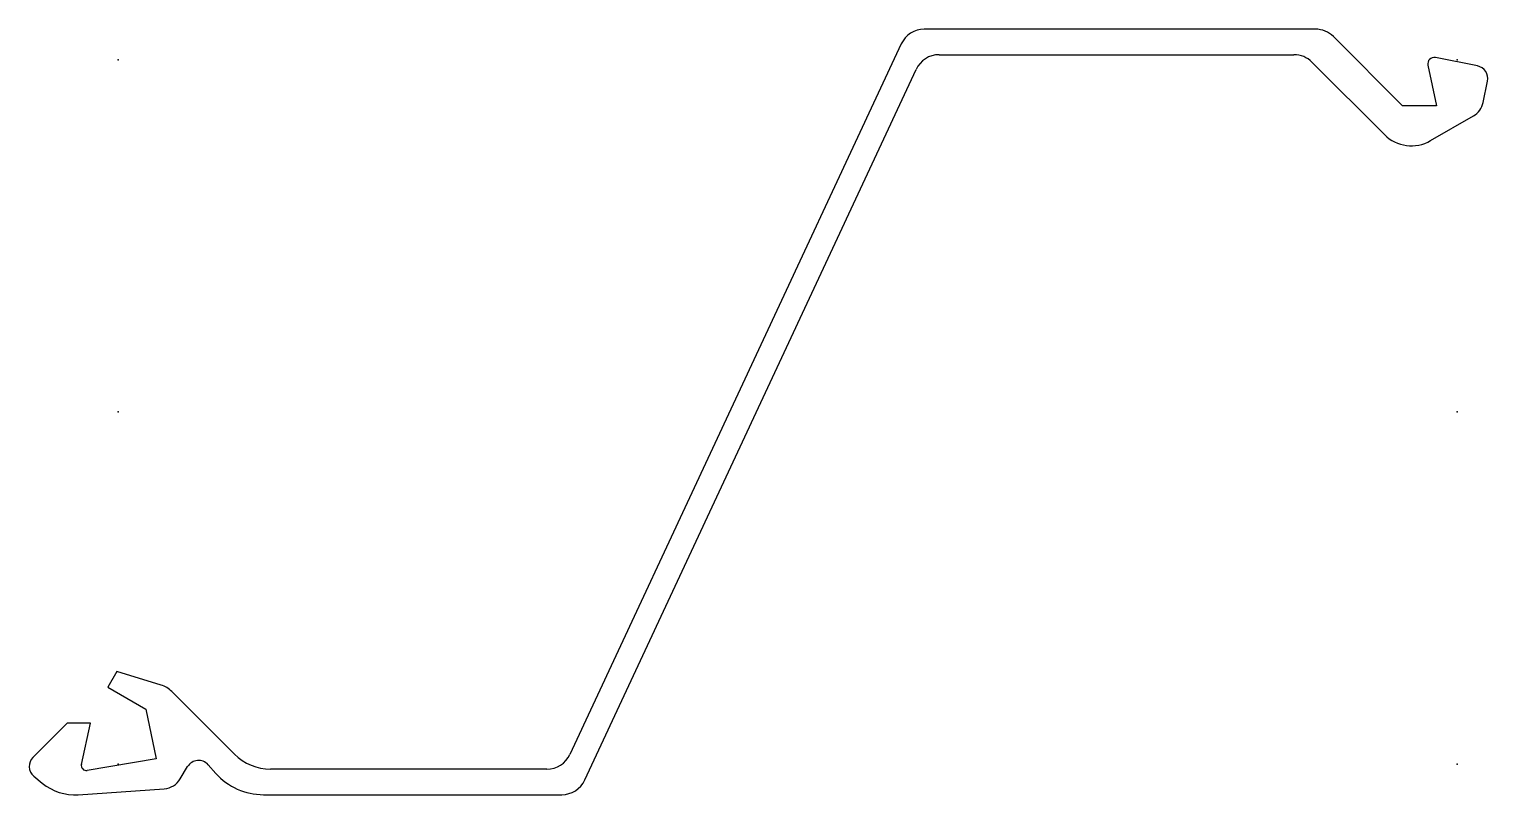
# Model space of a CAD drawing. Extents: x -35 to 537, y -150 to 150.
import ezdxf

# ---------------------------------------------------------------- set-up
doc = ezdxf.new("R2010")
doc.units = 0
doc.header["$MEASUREMENT"] = 0
doc.layers.get('0').update_dxf_attribs({"color": 5, "linetype": 'CONTINUOUS'})

msp = doc.modelspace()

# ---------------------------------------------------------------- linework, layer by layer
at = {"linetype": 'Continuous'}
for p, q in [((469.35785, 150), (316.08069, 150)), ((307.01761, 144.2262), (177.17238, -134.2262)), ((503.5, 120), (476.42892, 147.07108)), ((321.89069, 140), (460.97787, 140)), ((532.94867, 135.58241), (516.40747, 138.86438)), ((182.98238, -144.2262), (312.82761, 134.2262)), ((468.04892, 137.07108), (496.41211, 108.70791)), ((513.47394, 135.90031), (516.79999, 120)), ((535.13049, 121.30641), (536.87048, 129.65825)), ((516.79999, 120), (503.5, 120)), ((514.5174, 106.32339), (531.29797, 116.00945)), ((-0.5, -101.74), (-4, -107.8)), ((16.90555, -107.06105), (-0.5, -101.74)), ((-4, -107.8), (10.9, -116.5)), ((45.64214, -134.14214), (21.05309, -109.55309)), ((10.9, -116.5), (15, -136)), ((-20, -122), (-33.3646, -135.36461)), ((-10.8, -122), (-20, -122)), ((-14.36088, -138.10873), (-10.8, -122)), ((15, -136), (-12.07922, -140.5132)), ((-33.00642, -142.76076), (-29.68337, -145.49568)), ((24.41474, -143.78795), (27.29201, -138.99588)), ((35.31131, -138.24292), (38.33355, -141.63387)), ((168.10931, -140), (59.78427, -140)), ((-15.57998, -150.00455), (18.11367, -147.65041)), ((56.99674, -150), (173.91931, -150))]:
    msp.add_line(p, q, dxfattribs=at)
for centre, radius, start, end in [((316.08069, 140), 10, 90, 154.99993), ((469.35785, 140), 10, 45, 90), ((321.89069, 130), 10, 90, 154.99993), ((460.97787, 130), 10, 45.00012, 90), ((515.92096, 136.41219), 2.5, 78.77833, 191.81485), ((531.97559, 130.67801), 5, 348.23183, 78.77768), ((527.29865, 122.93805), 8, 299.99443, 348.23169), ((507.01871, 119.31451), 15, 225, 299.99425), ((13.98202, -116.62415), 10, 45, 73.00109), ((-29.82907, -138.90013), 5, 135.00009, 230.54511), ((31.57868, -141.56969), 5, 41.70948, 149.01848), ((59.78427, -120), 20, 225, 270), ((168.10931, -130), 10, 270, 334.9999), ((-12.40802, -138.54042), 2, 167.53501, 279.46238), ((56.99674, -125), 25, 221.70953, 270), ((-16.97396, -130.05318), 20, 230.54511, 273.9967), ((17.55608, -139.66986), 8, 273.9967, 329.0185), ((173.91931, -140), 10, 270, 334.9999)]:
    msp.add_arc(centre, radius, start, end, dxfattribs=at)
for p in [(0, 138), (525, 138), (0, 0), (525, 0), (0, -138), (525, -138)]:
    msp.add_point(p, dxfattribs=at)

doc.saveas('drawing.dxf')
